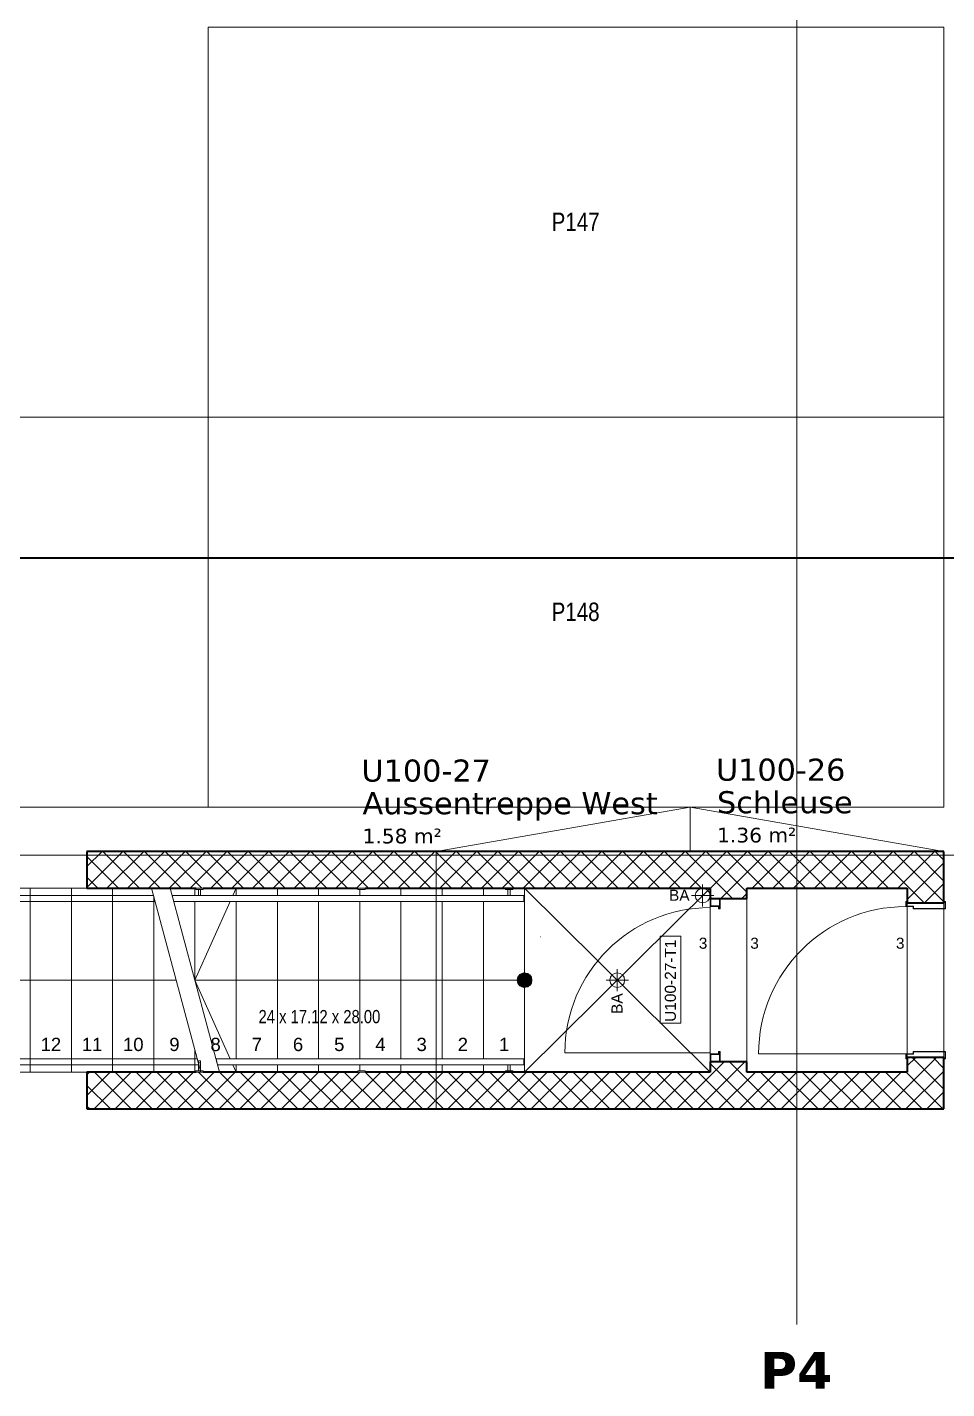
# Model space of a CAD drawing. Extents: x -932 to 937, y -179 to 471.
# Drawn here: x -521.1 to -396.2, y 139.1 to 324.1 of the extents above; entities that cross this region are included whole.
import ezdxf
from ezdxf.lldxf.tags import DXFTag

# ---------------------------------------------------------------- set-up
doc = ezdxf.new("R2010")
doc.units = 0
doc.layers.get('0').update_dxf_attribs({"lineweight": 13})
for name, color, linetype, lineweight, true_color in [('A-____-MATC-OTLN', 7, 'Strichpunkt - Mittel', 40, 0x0080ff), ('A-DETL-____-OTLN', 5, 'Continuous', 9, 0x0000ff), ('S-GRID-____-IDEN', 7, 'Continuous', 9, 0x5555aa)]:
    doc.layers.add(name, color=color, linetype=linetype, lineweight=lineweight, true_color=true_color)
for name, color, linetype, lineweight in [('A-____-NOTE-TEXT', 7, 'Continuous', 9), ('A-AREA-____-IDEN', 7, 'Continuous', 5), ('A-DOOR-____-IDEN', 7, 'Continuous', 5), ('A-DOOR-____-OTLN', 7, 'Continuous', 9), ('A-DOOR-FRAM-MCUT', 7, 'Continuous', 9), ('A-DOOR-OPNG-OTLN', 7, 'Continuous', 9), ('A-FLOR-____-OTLN', 7, 'Continuous', 9), ('A-FLOR-HRAL-MBND', 7, '_Verdeckte Linien_', 9), ('A-FLOR-HRAL-OTLN', 7, 'Continuous', 9), ('A-WALL-____-MCUT', 7, 'Continuous', 35), ('A-WALL-____-PATT', 7, 'Continuous', 35), ('C-PRKG-____-IDEN', 7, 'Continuous', 5), ('C-PRKG-____-OTLN', 7, 'Continuous', 9), ('I-WALL-____-OTLN', 7, 'Continuous', 9), ('S-GRID-____-OTLN', 7, 'Continuous', 5), ('S-STRS-____-IDEN', 7, 'Continuous', 9), ('S-STRS-____-MBND', 7, '_Strichpunkt - Fein', 9), ('S-STRS-____-OTLN', 7, 'Continuous', 9)]:
    doc.layers.add(name, color=color, linetype=linetype, lineweight=lineweight)
doc.styles.get("Standard").update_dxf_attribs({"font": 'arial.ttf'})
tags = doc.linetypes.add('_Rasterlinie_', pattern=[0.375, 0.2, -0.05, 0.075, -0.05]).pattern_tags.tags
tags[10:11] = [DXFTag(74, 4), DXFTag(75, 0), DXFTag(340, '0'), DXFTag(46, 1.0), DXFTag(50, 0.0), DXFTag(44, 0.0), DXFTag(45, 0.0)]
tags[8:9] = [DXFTag(74, 4), DXFTag(75, 0), DXFTag(340, '0'), DXFTag(46, 1.0), DXFTag(50, 0.0), DXFTag(44, 0.0), DXFTag(45, 0.0)]
tags[6:7] = [DXFTag(74, 4), DXFTag(75, 0), DXFTag(340, '0'), DXFTag(46, 1.0), DXFTag(50, 0.0), DXFTag(44, 0.0), DXFTag(45, 0.0)]
tags[4:5] = [DXFTag(74, 4), DXFTag(75, 0), DXFTag(340, '0'), DXFTag(46, 1.0), DXFTag(50, 0.0), DXFTag(44, 0.0), DXFTag(45, 0.0)]
tags = doc.linetypes.add('_Strichpunkt - Fein', pattern=[0.2, 0.1, -0.05, 0, -0.05]).pattern_tags.tags
tags[10:11] = [DXFTag(74, 4), DXFTag(75, 0), DXFTag(340, '0'), DXFTag(46, 1.0), DXFTag(50, 0.0), DXFTag(44, 0.0), DXFTag(45, 0.0)]
tags[8:9] = [DXFTag(74, 4), DXFTag(75, 0), DXFTag(340, '0'), DXFTag(46, 1.0), DXFTag(50, 0.0), DXFTag(44, 0.0), DXFTag(45, 0.0)]
tags[6:7] = [DXFTag(74, 4), DXFTag(75, 0), DXFTag(340, '0'), DXFTag(46, 1.0), DXFTag(50, 0.0), DXFTag(44, 0.0), DXFTag(45, 0.0)]
tags[4:5] = [DXFTag(74, 4), DXFTag(75, 0), DXFTag(340, '0'), DXFTag(46, 1.0), DXFTag(50, 0.0), DXFTag(44, 0.0), DXFTag(45, 0.0)]
tags = doc.linetypes.add('_Verdeckte Linien_', pattern=[0.15, 0.1, -0.05]).pattern_tags.tags
tags[6:7] = [DXFTag(74, 4), DXFTag(75, 0), DXFTag(340, '0'), DXFTag(46, 1.0), DXFTag(50, 0.0), DXFTag(44, 0.0), DXFTag(45, 0.0)]
tags[4:5] = [DXFTag(74, 4), DXFTag(75, 0), DXFTag(340, '0'), DXFTag(46, 1.0), DXFTag(50, 0.0), DXFTag(44, 0.0), DXFTag(45, 0.0)]
tags = doc.linetypes.add('Gestrichelt', pattern=[0.1, 0.05, -0.05]).pattern_tags.tags
tags[6:7] = [DXFTag(74, 4), DXFTag(75, 0), DXFTag(340, '0'), DXFTag(46, 1.0), DXFTag(50, 0.0), DXFTag(44, 0.0), DXFTag(45, 0.0)]
tags[4:5] = [DXFTag(74, 4), DXFTag(75, 0), DXFTag(340, '0'), DXFTag(46, 1.0), DXFTag(50, 0.0), DXFTag(44, 0.0), DXFTag(45, 0.0)]
tags = doc.linetypes.add('Grundrissdarstellung Sturz', pattern=[0.25, 0.15, -0.05, 0, -0.05]).pattern_tags.tags
tags[10:11] = [DXFTag(74, 4), DXFTag(75, 0), DXFTag(340, '0'), DXFTag(46, 1.0), DXFTag(50, 0.0), DXFTag(44, 0.0), DXFTag(45, 0.0)]
tags[8:9] = [DXFTag(74, 4), DXFTag(75, 0), DXFTag(340, '0'), DXFTag(46, 1.0), DXFTag(50, 0.0), DXFTag(44, 0.0), DXFTag(45, 0.0)]
tags[6:7] = [DXFTag(74, 4), DXFTag(75, 0), DXFTag(340, '0'), DXFTag(46, 1.0), DXFTag(50, 0.0), DXFTag(44, 0.0), DXFTag(45, 0.0)]
tags[4:5] = [DXFTag(74, 4), DXFTag(75, 0), DXFTag(340, '0'), DXFTag(46, 1.0), DXFTag(50, 0.0), DXFTag(44, 0.0), DXFTag(45, 0.0)]
tags = doc.linetypes.add('Strichpunkt - Mittel', pattern=[0.35, 0.15, -0.1, 0, -0.1]).pattern_tags.tags
tags[10:11] = [DXFTag(74, 4), DXFTag(75, 0), DXFTag(340, '0'), DXFTag(46, 1.0), DXFTag(50, 0.0), DXFTag(44, 0.0), DXFTag(45, 0.0)]
tags[8:9] = [DXFTag(74, 4), DXFTag(75, 0), DXFTag(340, '0'), DXFTag(46, 1.0), DXFTag(50, 0.0), DXFTag(44, 0.0), DXFTag(45, 0.0)]
tags[6:7] = [DXFTag(74, 4), DXFTag(75, 0), DXFTag(340, '0'), DXFTag(46, 1.0), DXFTag(50, 0.0), DXFTag(44, 0.0), DXFTag(45, 0.0)]
tags[4:5] = [DXFTag(74, 4), DXFTag(75, 0), DXFTag(340, '0'), DXFTag(46, 1.0), DXFTag(50, 0.0), DXFTag(44, 0.0), DXFTag(45, 0.0)]

# ---------------------------------------------------------------- blocks, each defined once
blk = doc.blocks.new('Referenz-A0UJ2H3XXE', base_point=(-911.85, -117.71))
at = {"layer": 'A-____-MATC-OTLN', "color": 0, "linetype": 'Strichpunkt - Mittel', "ltscale": 0.4}
blk.add_line((-911.85, 251.99), (382.01, 251.99), dxfattribs=at)
at = {"layer": 'A-____-NOTE-TEXT', "color": 0, "linetype": 'Continuous', "lineweight": 5, "ltscale": 0.13}
for p, q in [((-429.34, 207.59), (-429.34, 204.59)), ((-427.84, 206.09), (-430.84, 206.09)), ((-442.44, 194.59), (-439.44, 194.59)), ((-440.94, 196.09), (-440.94, 193.09))]:
    blk.add_line(p, q, dxfattribs=at)
for centre in [(-429.34, 206.09), (-440.94, 194.59)]:
    blk.add_circle(centre, 1, dxfattribs=at)
at = {"layer": 'A-AREA-____-IDEN', "color": 0, "linetype": 'Continuous', "ltscale": 0.13}
blk.add_line((-451.4, 200.47), (-451.44, 200.5), dxfattribs=at)
at = {"layer": 'A-DETL-____-OTLN', "color": 0, "linetype": 'Gestrichelt', "ltscale": 0.13}
blk.add_line((-465.54, 177.09), (-465.54, 212.09), dxfattribs=at)
at = {"layer": 'A-DOOR-____-IDEN', "color": 0, "linetype": 'Continuous', "ltscale": 0.13}
for p, q in [((-435.1, 188.73), (-435.1, 200.57)), ((-435.1, 200.57), (-432.32, 200.57)), ((-432.32, 200.57), (-432.32, 188.73)), ((-432.32, 188.73), (-435.1, 188.73))]:
    blk.add_line(p, q, dxfattribs=at)
at = {"layer": 'A-DOOR-____-OTLN', "color": 0, "linetype": 'Grundrissdarstellung Sturz', "ltscale": 0.13}
for p, q in [((-401.54, 205.09), (-401.54, 198.09)), ((-396.54, 205.09), (-396.54, 198.09)), ((-401.54, 198.09), (-401.54, 195.99)), ((-396.54, 198.09), (-396.54, 195.99)), ((-401.54, 195.99), (-401.54, 184.09)), ((-396.54, 195.99), (-396.54, 184.09))]:
    blk.add_line(p, q, dxfattribs=at)
at = {"layer": 'A-DOOR-FRAM-MCUT', "color": 0, "linetype": 'Continuous', "ltscale": 0.13}
for p, q in [((-428.34, 205.69), (-428.34, 204.59)), ((-428.24, 204.69), (-428.24, 205.69)), ((-427.04, 205.69), (-427.04, 204.39)), ((-426.94, 204.29), (-426.94, 205.69)), ((-428.34, 204.59), (-427.2, 204.59)), ((-427.1, 204.69), (-428.24, 204.69)), ((-427.2, 204.59), (-427.2, 204.29)), ((-427.2, 204.29), (-426.94, 204.29)), ((-427.1, 204.39), (-427.1, 204.69)), ((-427.04, 204.39), (-427.1, 204.39)), ((-401.74, 205.29), (-401.54, 205.29)), ((-401.74, 204.59), (-401.74, 205.29)), ((-400.74, 204.59), (-401.74, 204.59)), ((-401.7, 205.25), (-401.7, 204.63)), ((-401.54, 205.25), (-401.7, 205.25)), ((-401.7, 204.63), (-400.7, 204.63)), ((-400.74, 204.29), (-400.74, 204.59)), ((-396.34, 204.29), (-400.74, 204.29)), ((-400.7, 204.63), (-400.7, 204.33)), ((-400.7, 204.33), (-396.38, 204.33)), ((-396.54, 205.29), (-396.34, 205.29)), ((-396.38, 205.25), (-396.54, 205.25)), ((-396.38, 204.33), (-396.38, 205.25)), ((-396.34, 205.29), (-396.34, 204.29)), ((-427.2, 184.59), (-428.34, 184.59)), ((-428.34, 184.59), (-428.34, 183.49)), ((-428.24, 183.49), (-428.24, 184.49)), ((-428.24, 184.49), (-427.1, 184.49)), ((-426.94, 184.89), (-427.2, 184.89)), ((-427.2, 184.89), (-427.2, 184.59)), ((-427.1, 184.49), (-427.1, 184.79)), ((-427.1, 184.79), (-427.04, 184.79)), ((-427.04, 184.79), (-427.04, 183.49)), ((-426.94, 183.49), (-426.94, 184.89)), ((-401.74, 184.59), (-400.74, 184.59)), ((-401.74, 183.89), (-401.74, 184.59)), ((-401.54, 183.89), (-401.74, 183.89)), ((-401.7, 184.55), (-401.7, 183.93)), ((-400.7, 184.55), (-401.7, 184.55)), ((-401.7, 183.93), (-401.54, 183.93)), ((-400.74, 184.89), (-396.34, 184.89)), ((-400.74, 184.59), (-400.74, 184.89)), ((-400.7, 184.85), (-400.7, 184.55)), ((-396.38, 184.85), (-400.7, 184.85)), ((-396.54, 183.93), (-396.38, 183.93)), ((-396.34, 183.89), (-396.54, 183.89)), ((-396.38, 183.93), (-396.38, 184.85)), ((-396.34, 184.89), (-396.34, 183.89))]:
    blk.add_line(p, q, dxfattribs=at)
at = {"layer": 'A-DOOR-OPNG-OTLN', "color": 0, "linetype": 'Continuous', "ltscale": 0.13}
for p, q in [((-448.06, 184.73), (-428.34, 184.73)), ((-401.74, 184.59), (-421.74, 184.59))]:
    blk.add_line(p, q, dxfattribs=at)
for centre, major_axis in [((-428.34, 184.73), (0, 19.72)), ((-401.74, 184.59), (0, 20))]:
    blk.add_ellipse(centre, major_axis=major_axis, ratio=1, start_param=0, end_param=1.570796, dxfattribs=at)
at = {"layer": 'A-FLOR-____-OTLN', "color": 0, "linetype": 'Continuous', "ltscale": 0.13}
for p, q in [((-465.54, 212.09), (-431.04, 218.09)), ((-431.04, 212.09), (-431.04, 218.09)), ((-431.04, 218.09), (-396.54, 212.09)), ((-428.34, 182.09), (-453.54, 207.09)), ((-453.54, 182.09), (-428.34, 207.09))]:
    blk.add_line(p, q, dxfattribs=at)
at = {"layer": 'A-FLOR-HRAL-MBND', "color": 0, "linetype": '_Verdeckte Linien_', "ltscale": 0.13}
for p, q in [((-503.96, 206.09), (-537.54, 206.09)), ((-503.74, 205.29), (-537.54, 205.29)), ((-498.01, 183.89), (-537.54, 183.89)), ((-497.8, 183.09), (-537.54, 183.09))]:
    blk.add_line(p, q, dxfattribs=at)
at = {"layer": 'A-FLOR-HRAL-OTLN', "color": 0, "linetype": 'Continuous', "ltscale": 0.13}
for p, q in [((-501.42, 206.09), (-501.2, 205.29)), ((-453.65, 206.09), (-501.42, 206.09)), ((-498.23, 207.09), (-498.23, 206.89)), ((-497.73, 207.09), (-498.23, 207.09)), ((-498.23, 206.89), (-497.73, 206.89)), ((-497.88, 206.89), (-497.88, 206.09)), ((-497.23, 207.09), (-497.73, 207.09)), ((-497.73, 206.89), (-497.23, 206.89)), ((-497.58, 206.09), (-497.58, 206.89)), ((-497.23, 206.89), (-497.23, 207.09)), ((-476.19, 207.09), (-476.19, 206.89)), ((-475.69, 207.09), (-476.19, 207.09)), ((-476.19, 206.89), (-475.69, 206.89)), ((-475.19, 207.09), (-475.69, 207.09)), ((-475.69, 206.89), (-475.19, 206.89)), ((-475.19, 206.89), (-475.19, 207.09)), ((-456.15, 207.09), (-456.15, 206.89)), ((-456.15, 206.89), (-455.65, 206.89)), ((-455.8, 206.89), (-455.8, 206.09)), ((-455.65, 206.89), (-455.15, 206.89)), ((-455.5, 206.09), (-455.5, 206.89)), ((-455.15, 206.89), (-455.15, 207.09)), ((-453.65, 206.09), (-453.65, 205.29)), ((-453.65, 205.29), (-501.2, 205.29)), ((-497.88, 183.52), (-497.88, 183.51)), ((-497.88, 183.51), (-497.88, 183.51)), ((-497.88, 183.51), (-497.88, 183.5)), ((-497.88, 183.5), (-497.88, 183.49)), ((-497.88, 183.49), (-497.88, 183.49)), ((-497.88, 183.49), (-497.88, 183.49)), ((-497.88, 183.49), (-497.88, 183.49)), ((-497.88, 183.49), (-497.88, 183.48)), ((-497.88, 183.48), (-497.88, 183.48)), ((-497.88, 183.48), (-497.88, 183.48)), ((-497.88, 183.48), (-497.88, 183.48)), ((-497.88, 183.48), (-497.88, 183.47)), ((-497.88, 183.47), (-497.88, 183.47)), ((-497.88, 183.47), (-497.88, 183.47)), ((-497.88, 183.47), (-497.88, 183.46)), ((-497.88, 183.46), (-497.88, 183.46)), ((-497.88, 183.46), (-497.88, 183.45)), ((-497.88, 183.45), (-497.88, 183.44)), ((-497.88, 183.44), (-497.88, 183.44)), ((-497.88, 183.44), (-497.88, 183.43)), ((-497.88, 183.43), (-497.88, 183.42)), ((-497.88, 183.42), (-497.88, 183.41)), ((-497.88, 183.41), (-497.88, 183.4)), ((-497.88, 183.4), (-497.88, 183.39)), ((-497.88, 183.39), (-497.88, 183.38)), ((-497.88, 183.38), (-497.88, 183.37)), ((-497.88, 183.37), (-497.88, 183.36)), ((-497.88, 183.36), (-497.88, 183.35)), ((-497.88, 183.35), (-497.88, 183.34)), ((-497.88, 183.34), (-497.88, 183.32)), ((-497.88, 183.32), (-497.88, 183.31)), ((-497.88, 183.31), (-497.88, 183.3)), ((-497.88, 183.3), (-497.88, 183.28)), ((-497.88, 183.28), (-497.88, 183.27)), ((-497.88, 183.27), (-497.88, 183.26)), ((-497.88, 183.26), (-497.88, 183.24)), ((-497.88, 183.24), (-497.88, 183.23)), ((-497.88, 183.23), (-497.88, 183.21)), ((-497.88, 183.21), (-497.88, 183.2)), ((-497.88, 183.2), (-497.88, 183.18)), ((-497.88, 183.18), (-497.88, 183.17)), ((-497.88, 183.17), (-497.88, 183.15)), ((-497.88, 183.15), (-497.88, 183.14)), ((-497.88, 183.14), (-497.88, 183.12)), ((-497.86, 183.56), (-497.87, 183.55)), ((-497.87, 183.55), (-497.87, 183.55)), ((-497.87, 183.55), (-497.87, 183.54)), ((-497.87, 183.54), (-497.87, 183.54)), ((-497.87, 183.54), (-497.87, 183.53)), ((-497.85, 183.57), (-497.86, 183.57)), ((-497.86, 183.57), (-497.86, 183.56)), ((-497.86, 183.56), (-497.86, 183.56)), ((-497.84, 183.59), (-497.85, 183.58)), ((-497.85, 183.58), (-497.85, 183.58)), ((-497.85, 183.58), (-497.85, 183.57)), ((-497.72, 183.63), (-497.72, 183.64)), ((-497.71, 183.63), (-497.72, 183.63)), ((-497.7, 183.63), (-497.71, 183.63)), ((-497.71, 183.63), (-497.71, 183.63)), ((-497.69, 183.63), (-497.7, 183.63)), ((-497.68, 183.63), (-497.69, 183.63)), ((-497.69, 183.63), (-497.69, 183.63)), ((-497.67, 183.62), (-497.68, 183.63)), ((-497.68, 183.63), (-497.68, 183.63)), ((-497.66, 183.62), (-497.67, 183.62)), ((-497.67, 183.62), (-497.67, 183.62)), ((-497.64, 183.61), (-497.65, 183.61)), ((-497.64, 183.6), (-497.64, 183.61)), ((-497.63, 183.6), (-497.64, 183.6)), ((-497.64, 183.6), (-497.64, 183.6)), ((-497.63, 183.59), (-497.63, 183.6)), ((-497.62, 183.59), (-497.63, 183.59)), ((-497.62, 183.58), (-497.62, 183.59)), ((-497.61, 183.58), (-497.62, 183.58)), ((-497.61, 183.57), (-497.61, 183.58)), ((-497.61, 183.58), (-497.61, 183.58)), ((-497.6, 183.57), (-497.61, 183.57)), ((-497.58, 183.52), (-497.59, 183.52)), ((-497.58, 183.51), (-497.58, 183.52)), ((-497.58, 183.5), (-497.58, 183.51)), ((-497.58, 183.49), (-497.58, 183.5)), ((-497.58, 183.5), (-497.58, 183.5)), ((-497.58, 183.49), (-497.58, 183.49)), ((-497.58, 183.48), (-497.58, 183.49)), ((-497.58, 183.49), (-497.58, 183.49)), ((-497.58, 183.47), (-497.58, 183.48)), ((-497.58, 183.48), (-497.58, 183.48)), ((-497.58, 183.48), (-497.58, 183.48)), ((-497.58, 183.48), (-497.58, 183.48)), ((-497.58, 183.46), (-497.58, 183.47)), ((-497.58, 183.47), (-497.58, 183.47)), ((-497.58, 183.45), (-497.58, 183.46)), ((-497.58, 183.46), (-497.58, 183.46)), ((-497.58, 183.44), (-497.58, 183.45)), ((-497.58, 183.45), (-497.58, 183.45)), ((-497.58, 183.43), (-497.58, 183.44)), ((-497.58, 183.42), (-497.58, 183.43)), ((-497.58, 183.43), (-497.58, 183.43)), ((-497.58, 183.41), (-497.58, 183.42)), ((-497.58, 183.4), (-497.58, 183.41)), ((-497.58, 183.39), (-497.58, 183.4)), ((-497.58, 183.38), (-497.58, 183.39)), ((-497.58, 183.37), (-497.58, 183.38)), ((-497.58, 183.36), (-497.58, 183.37)), ((-497.58, 183.34), (-497.58, 183.36)), ((-497.58, 183.33), (-497.58, 183.34)), ((-497.58, 183.32), (-497.58, 183.33)), ((-497.58, 183.31), (-497.58, 183.32)), ((-497.58, 183.29), (-497.58, 183.31)), ((-497.58, 183.28), (-497.58, 183.29)), ((-497.58, 183.27), (-497.58, 183.28)), ((-497.58, 183.25), (-497.58, 183.27)), ((-497.58, 183.24), (-497.58, 183.25)), ((-497.58, 183.22), (-497.58, 183.24)), ((-497.58, 183.21), (-497.58, 183.22)), ((-497.58, 183.2), (-497.58, 183.21)), ((-497.58, 183.18), (-497.58, 183.2)), ((-497.58, 183.17), (-497.58, 183.18)), ((-497.58, 183.15), (-497.58, 183.17)), ((-497.58, 183.14), (-497.58, 183.15)), ((-495.47, 183.89), (-495.26, 183.09)), ((-453.65, 183.89), (-495.47, 183.89)), ((-453.65, 183.89), (-453.65, 183.09)), ((-498.23, 182.09), (-498.23, 182.29)), ((-498.23, 182.29), (-497.73, 182.29)), ((-497.73, 182.09), (-498.23, 182.09)), ((-497.88, 183.12), (-497.88, 183.11)), ((-497.88, 183.11), (-497.88, 183.1)), ((-497.88, 182.29), (-497.88, 183.1)), ((-497.73, 182.29), (-497.23, 182.29)), ((-497.23, 182.09), (-497.73, 182.09)), ((-497.58, 183.12), (-497.58, 183.14)), ((-497.58, 183.1), (-497.58, 183.12)), ((-497.58, 183.1), (-497.58, 182.29)), ((-497.23, 182.29), (-497.23, 182.09)), ((-453.65, 183.09), (-495.26, 183.09)), ((-476.19, 182.09), (-476.19, 182.29)), ((-476.19, 182.29), (-475.69, 182.29)), ((-475.69, 182.09), (-476.19, 182.09)), ((-475.69, 182.29), (-475.19, 182.29)), ((-475.19, 182.09), (-475.69, 182.09)), ((-475.19, 182.29), (-475.19, 182.09)), ((-456.15, 182.09), (-456.15, 182.29)), ((-456.15, 182.29), (-455.65, 182.29)), ((-455.8, 182.29), (-455.8, 183.09)), ((-455.65, 182.29), (-455.15, 182.29)), ((-455.5, 183.09), (-455.5, 182.29)), ((-455.15, 182.29), (-455.15, 182.09))]:
    blk.add_line(p, q, dxfattribs=at)
for major_axis in [(0.15, 0), (-0.15, 0)]:
    blk.add_ellipse((-497.73, 183.49), major_axis=major_axis, ratio=1, start_param=0, end_param=3.141593, dxfattribs=at)
at = {"layer": 'A-WALL-____-MCUT', "color": 0, "linetype": 'Continuous', "ltscale": 0.35}
for p, q in [((-396.54, 212.09), (-513.03, 212.09)), ((-513.03, 212.09), (-513.03, 207.09)), ((-396.54, 205.09), (-396.54, 212.09)), ((-513.03, 207.09), (-498.23, 207.09)), ((-497.23, 207.09), (-476.19, 207.09)), ((-475.19, 207.09), (-428.34, 207.09)), ((-428.34, 207.09), (-428.34, 205.69)), ((-428.34, 205.69), (-423.34, 205.69)), ((-423.34, 207.09), (-401.54, 207.09)), ((-423.34, 205.69), (-423.34, 207.09)), ((-401.54, 207.09), (-401.54, 205.09)), ((-401.54, 205.09), (-396.54, 205.09)), ((-428.34, 183.49), (-428.34, 182.09)), ((-423.34, 183.49), (-428.34, 183.49)), ((-423.34, 182.09), (-423.34, 183.49)), ((-401.54, 184.09), (-401.54, 182.09)), ((-396.54, 184.09), (-401.54, 184.09)), ((-396.54, 177.09), (-396.54, 184.09)), ((-498.23, 182.09), (-513.04, 182.09)), ((-513.04, 182.09), (-513.04, 177.09)), ((-476.19, 182.09), (-497.23, 182.09)), ((-428.34, 182.09), (-475.19, 182.09)), ((-401.54, 182.09), (-423.34, 182.09)), ((-513.04, 177.09), (-396.54, 177.09))]:
    blk.add_line(p, q, dxfattribs=at)
at = {"layer": 'A-WALL-____-PATT', "color": 0, "linetype": 'Continuous', "lineweight": 9, "ltscale": 0.13}
for p, q in [((-513.03, 210.02), (-510.97, 212.09)), ((-513.03, 207.2), (-508.14, 212.09)), ((-508.71, 207.09), (-513.03, 211.41)), ((-505.88, 207.09), (-510.88, 212.09)), ((-510.31, 207.09), (-505.31, 212.09)), ((-503.05, 207.09), (-508.05, 212.09)), ((-507.49, 207.09), (-502.49, 212.09)), ((-500.22, 207.09), (-505.22, 212.09)), ((-504.66, 207.09), (-499.66, 212.09)), ((-497.4, 207.09), (-502.4, 212.09)), ((-501.83, 207.09), (-496.83, 212.09)), ((-494.57, 207.09), (-499.57, 212.09)), ((-499, 207.09), (-494, 212.09)), ((-491.74, 207.09), (-496.74, 212.09)), ((-496.17, 207.09), (-491.17, 212.09)), ((-488.91, 207.09), (-493.91, 212.09)), ((-493.34, 207.09), (-488.34, 212.09)), ((-486.08, 207.09), (-491.08, 212.09)), ((-490.52, 207.09), (-485.52, 212.09)), ((-483.25, 207.09), (-488.25, 212.09)), ((-487.69, 207.09), (-482.69, 212.09)), ((-480.43, 207.09), (-485.43, 212.09)), ((-484.86, 207.09), (-479.86, 212.09)), ((-477.6, 207.09), (-482.6, 212.09)), ((-482.03, 207.09), (-477.03, 212.09)), ((-474.77, 207.09), (-479.77, 212.09)), ((-479.2, 207.09), (-474.2, 212.09)), ((-471.94, 207.09), (-476.94, 212.09)), ((-476.37, 207.09), (-471.37, 212.09)), ((-469.11, 207.09), (-474.11, 212.09)), ((-473.55, 207.09), (-468.55, 212.09)), ((-466.28, 207.09), (-471.28, 212.09)), ((-470.72, 207.09), (-465.72, 212.09)), ((-463.46, 207.09), (-468.46, 212.09)), ((-467.89, 207.09), (-462.89, 212.09)), ((-460.63, 207.09), (-465.63, 212.09)), ((-465.06, 207.09), (-460.06, 212.09)), ((-457.8, 207.09), (-462.8, 212.09)), ((-462.23, 207.09), (-457.23, 212.09)), ((-454.97, 207.09), (-459.97, 212.09)), ((-459.4, 207.09), (-454.4, 212.09)), ((-452.14, 207.09), (-457.14, 212.09)), ((-456.57, 207.09), (-451.57, 212.09)), ((-449.31, 207.09), (-454.31, 212.09)), ((-453.75, 207.09), (-448.75, 212.09)), ((-446.48, 207.09), (-451.48, 212.09)), ((-450.92, 207.09), (-445.92, 212.09)), ((-443.66, 207.09), (-448.66, 212.09)), ((-448.09, 207.09), (-443.09, 212.09)), ((-440.83, 207.09), (-445.83, 212.09)), ((-445.26, 207.09), (-440.26, 212.09)), ((-438, 207.09), (-443, 212.09)), ((-442.43, 207.09), (-437.43, 212.09)), ((-435.17, 207.09), (-440.17, 212.09)), ((-439.6, 207.09), (-434.6, 212.09)), ((-432.34, 207.09), (-437.34, 212.09)), ((-436.78, 207.09), (-431.78, 212.09)), ((-429.51, 207.09), (-434.51, 212.09)), ((-433.95, 207.09), (-428.95, 212.09)), ((-426.69, 207.09), (-431.69, 212.09)), ((-431.12, 207.09), (-426.12, 212.09)), ((-423.86, 207.09), (-428.86, 212.09)), ((-428.29, 207.09), (-423.29, 212.09)), ((-421.03, 207.09), (-426.03, 212.09)), ((-425.46, 207.09), (-420.46, 212.09)), ((-418.2, 207.09), (-423.2, 212.09)), ((-422.63, 207.09), (-417.63, 212.09)), ((-415.37, 207.09), (-420.37, 212.09)), ((-419.8, 207.09), (-414.8, 212.09)), ((-412.54, 207.09), (-417.54, 212.09)), ((-416.98, 207.09), (-411.98, 212.09)), ((-409.72, 207.09), (-414.72, 212.09)), ((-414.15, 207.09), (-409.15, 212.09)), ((-406.89, 207.09), (-411.89, 212.09)), ((-411.32, 207.09), (-406.32, 212.09)), ((-404.06, 207.09), (-409.06, 212.09)), ((-408.49, 207.09), (-403.49, 212.09)), ((-401.54, 207.39), (-406.23, 212.09)), ((-405.66, 207.09), (-401.54, 211.21)), ((-401.54, 210.22), (-403.4, 212.09)), ((-401.54, 211.21), (-400.66, 212.09)), ((-401.54, 208.38), (-397.83, 212.09)), ((-396.54, 208.05), (-400.57, 212.09)), ((-396.54, 210.88), (-397.74, 212.09)), ((-401.54, 205.55), (-396.54, 210.55)), ((-396.54, 205.22), (-401.54, 210.22)), ((-511.54, 207.09), (-513.03, 208.58)), ((-402.83, 207.09), (-401.54, 208.38)), ((-399.23, 205.09), (-401.54, 207.39)), ((-399.18, 205.09), (-396.54, 207.73)), ((-428.34, 207.04), (-428.29, 207.09)), ((-428.11, 205.69), (-428.34, 205.91)), ((-426.86, 205.69), (-425.46, 207.09)), ((-425.29, 205.69), (-426.69, 207.09)), ((-424.03, 205.69), (-423.34, 206.38)), ((-423.34, 206.57), (-423.86, 207.09)), ((-427.14, 182.09), (-428.34, 183.28)), ((-427.83, 182.09), (-426.43, 183.49)), ((-424.31, 182.09), (-425.71, 183.49)), ((-425.01, 182.09), (-423.61, 183.49)), ((-401.54, 182.93), (-400.38, 184.09)), ((-398.86, 182.09), (-400.86, 184.09)), ((-399.55, 182.09), (-397.55, 184.09)), ((-396.54, 182.59), (-398.03, 184.09)), ((-513.04, 181.73), (-512.69, 182.09)), ((-513.04, 178.91), (-509.86, 182.09)), ((-512.03, 177.09), (-507.03, 182.09)), ((-506.99, 177.09), (-511.99, 182.09)), ((-509.2, 177.09), (-504.2, 182.09)), ((-504.17, 177.09), (-509.17, 182.09)), ((-506.37, 177.09), (-501.37, 182.09)), ((-501.34, 177.09), (-506.34, 182.09)), ((-503.55, 177.09), (-498.55, 182.09)), ((-498.51, 177.09), (-503.51, 182.09)), ((-500.72, 177.09), (-495.72, 182.09)), ((-495.68, 177.09), (-500.68, 182.09)), ((-497.89, 177.09), (-492.89, 182.09)), ((-492.85, 177.09), (-497.85, 182.09)), ((-495.06, 177.09), (-490.06, 182.09)), ((-490.02, 177.09), (-495.02, 182.09)), ((-492.23, 177.09), (-487.23, 182.09)), ((-487.2, 177.09), (-492.2, 182.09)), ((-489.4, 177.09), (-484.4, 182.09)), ((-484.37, 177.09), (-489.37, 182.09)), ((-486.57, 177.09), (-481.57, 182.09)), ((-481.54, 177.09), (-486.54, 182.09)), ((-483.75, 177.09), (-478.75, 182.09)), ((-478.71, 177.09), (-483.71, 182.09)), ((-480.92, 177.09), (-475.92, 182.09)), ((-475.88, 177.09), (-480.88, 182.09)), ((-478.09, 177.09), (-473.09, 182.09)), ((-473.05, 177.09), (-478.05, 182.09)), ((-475.26, 177.09), (-470.26, 182.09)), ((-470.22, 177.09), (-475.22, 182.09)), ((-472.43, 177.09), (-467.43, 182.09)), ((-467.4, 177.09), (-472.4, 182.09)), ((-469.6, 177.09), (-464.6, 182.09)), ((-464.57, 177.09), (-469.57, 182.09)), ((-466.78, 177.09), (-461.78, 182.09)), ((-461.74, 177.09), (-466.74, 182.09)), ((-463.95, 177.09), (-458.95, 182.09)), ((-458.91, 177.09), (-463.91, 182.09)), ((-461.12, 177.09), (-456.12, 182.09)), ((-456.08, 177.09), (-461.08, 182.09)), ((-458.29, 177.09), (-453.29, 182.09)), ((-453.25, 177.09), (-458.25, 182.09)), ((-455.46, 177.09), (-450.46, 182.09)), ((-450.43, 177.09), (-455.43, 182.09)), ((-452.63, 177.09), (-447.63, 182.09)), ((-447.6, 177.09), (-452.6, 182.09)), ((-449.8, 177.09), (-444.8, 182.09)), ((-444.77, 177.09), (-449.77, 182.09)), ((-446.98, 177.09), (-441.98, 182.09)), ((-441.94, 177.09), (-446.94, 182.09)), ((-444.15, 177.09), (-439.15, 182.09)), ((-439.11, 177.09), (-444.11, 182.09)), ((-441.32, 177.09), (-436.32, 182.09)), ((-436.28, 177.09), (-441.28, 182.09)), ((-438.49, 177.09), (-433.49, 182.09)), ((-433.46, 177.09), (-438.46, 182.09)), ((-435.66, 177.09), (-430.66, 182.09)), ((-430.63, 177.09), (-435.63, 182.09)), ((-432.83, 177.09), (-427.83, 182.09)), ((-427.8, 177.09), (-432.8, 182.09)), ((-430.01, 177.09), (-425.01, 182.09)), ((-424.97, 177.09), (-429.97, 182.09)), ((-427.18, 177.09), (-422.18, 182.09)), ((-422.14, 177.09), (-427.14, 182.09)), ((-424.35, 177.09), (-419.35, 182.09)), ((-419.31, 177.09), (-424.31, 182.09)), ((-421.52, 177.09), (-416.52, 182.09)), ((-416.48, 177.09), (-421.48, 182.09)), ((-418.69, 177.09), (-413.69, 182.09)), ((-413.66, 177.09), (-418.66, 182.09)), ((-415.86, 177.09), (-410.86, 182.09)), ((-410.83, 177.09), (-415.83, 182.09)), ((-413.04, 177.09), (-408.04, 182.09)), ((-408, 177.09), (-413, 182.09)), ((-410.21, 177.09), (-405.21, 182.09)), ((-405.17, 177.09), (-410.17, 182.09)), ((-407.38, 177.09), (-402.38, 182.09)), ((-402.34, 177.09), (-407.34, 182.09)), ((-404.55, 177.09), (-399.55, 182.09)), ((-399.51, 177.09), (-404.51, 182.09)), ((-401.72, 177.09), (-396.72, 182.09)), ((-396.69, 177.09), (-401.69, 182.09)), ((-396.54, 179.77), (-398.86, 182.09)), ((-396.72, 182.09), (-396.54, 182.27)), ((-509.82, 177.09), (-513.04, 180.3)), ((-398.89, 177.09), (-396.54, 179.44)), ((-512.65, 177.09), (-513.04, 177.47))]:
    blk.add_line(p, q, dxfattribs=at)
at = {"layer": 'C-PRKG-____-OTLN', "color": 0, "linetype": 'Continuous', "ltscale": 0.13}
for p, q in [((-496.54, 324.06), (-496.54, 271.08)), ((-396.54, 324.06), (-496.54, 324.06)), ((-496.54, 324.06), (-496.54, 271.07)), ((-496.54, 271.08), (-496.54, 324.06)), ((-496.54, 324.06), (-496.54, 324.06)), ((-496.54, 324.06), (-496.54, 271.08)), ((-496.54, 271.07), (-496.54, 324.06)), ((-496.54, 324.06), (-496.54, 271.08)), ((-396.54, 324.06), (-396.54, 271.08)), ((-396.54, 271.07), (-396.54, 324.06)), ((-396.54, 324.06), (-396.54, 271.08)), ((-396.54, 324.06), (-396.54, 324.06)), ((-596.54, 271.08), (-496.54, 271.08)), ((-596.54, 271.08), (-496.54, 271.08)), ((-596.54, 271.08), (-496.54, 271.08)), ((-496.54, 271.08), (-596.54, 271.08)), ((-496.54, 271.07), (-596.54, 271.07)), ((-596.54, 271.07), (-496.54, 271.07)), ((-396.54, 271.08), (-496.54, 271.08)), ((-496.54, 271.08), (-396.54, 271.08)), ((-496.54, 271.07), (-496.54, 271.08)), ((-396.54, 271.08), (-496.54, 271.08)), ((-396.54, 271.08), (-496.54, 271.08)), ((-496.54, 271.07), (-496.54, 271.08)), ((-496.54, 271.08), (-496.54, 271.07)), ((-496.54, 271.08), (-496.54, 271.07)), ((-496.54, 271.07), (-496.54, 218.09)), ((-396.54, 271.07), (-496.54, 271.07)), ((-496.54, 271.07), (-496.54, 218.09)), ((-496.54, 218.09), (-496.54, 271.07)), ((-496.54, 271.07), (-396.54, 271.07)), ((-496.54, 271.07), (-496.54, 218.09)), ((-496.54, 218.09), (-496.54, 271.07)), ((-496.54, 271.07), (-496.54, 218.09)), ((-396.54, 271.08), (-396.54, 271.07)), ((-396.54, 271.07), (-396.54, 271.08)), ((-396.54, 271.07), (-396.54, 218.09)), ((-396.54, 218.09), (-396.54, 271.07)), ((-396.54, 271.07), (-396.54, 218.09)), ((-596.54, 218.09), (-496.54, 218.09)), ((-596.54, 218.09), (-496.54, 218.09)), ((-496.54, 218.09), (-596.54, 218.09)), ((-396.54, 218.09), (-496.54, 218.09)), ((-496.54, 218.09), (-396.54, 218.09)), ((-396.54, 218.09), (-496.54, 218.09)), ((-496.54, 218.09), (-496.54, 218.09)), ((-496.54, 218.09), (-496.54, 218.09)), ((-396.54, 218.09), (-396.54, 218.09))]:
    blk.add_line(p, q, dxfattribs=at)
at = {"layer": 'I-WALL-____-OTLN', "color": 0, "linetype": 'Continuous', "ltscale": 0.13}
for p, q in [((-423.34, 205.69), (-423.34, 183.49)), ((-428.34, 184.59), (-428.34, 204.59)), ((-401.54, 204.63), (-401.54, 205.09)), ((-401.54, 184.59), (-401.54, 204.59)), ((-396.54, 205.09), (-396.54, 204.33)), ((-396.54, 204.29), (-396.54, 184.88)), ((-401.54, 184.09), (-401.54, 184.55)), ((-396.54, 184.85), (-396.54, 184.09))]:
    blk.add_line(p, q, dxfattribs=at)
at = {"layer": 'S-GRID-____-OTLN', "color": 0, "linetype": '_Rasterlinie_', "ltscale": 0.13}
for p, q in [((-416.54, 147.79), (-416.54, 403.53)), ((-857.98, 211.59), (382.01, 211.59))]:
    blk.add_line(p, q, dxfattribs=at)
at = {"layer": 'S-STRS-____-MBND', "color": 0, "linetype": '_Strichpunkt - Fein', "ltscale": 0.13}
for p, q in [((-504.23, 207.09), (-537.54, 207.09)), ((-520.74, 182.09), (-520.74, 207.09)), ((-520.74, 182.09), (-520.74, 207.09)), ((-515.14, 182.09), (-515.14, 207.09)), ((-515.14, 182.09), (-515.14, 207.09)), ((-509.54, 182.09), (-509.54, 207.09)), ((-509.54, 182.09), (-509.54, 207.09)), ((-504.23, 207.09), (-497.53, 182.09)), ((-503.94, 182.09), (-503.94, 206.01)), ((-503.94, 182.09), (-503.94, 206.01)), ((-498.34, 182.09), (-498.34, 185.11)), ((-498.34, 182.09), (-498.34, 185.11)), ((-499.77, 182.09), (-537.54, 182.09))]:
    blk.add_line(p, q, dxfattribs=at)
at = {"layer": 'S-STRS-____-MBND', "color": 0, "linetype": 'Continuous', "ltscale": 0.13}
blk.add_line((-501.69, 207.09), (-494.99, 182.09), dxfattribs=at)
at = {"layer": 'S-STRS-____-MBND', "color": 0, "linetype": '_Verdeckte Linien_', "ltscale": 0.13}
blk.add_line((-500.88, 194.59), (-537.54, 194.59), dxfattribs=at)
at = {"layer": 'S-STRS-____-OTLN', "color": 0, "linetype": '_Verdeckte Linien_', "ltscale": 0.13}
for p, q in [((-498.34, 206.09), (-498.34, 207.09)), ((-492.74, 206.09), (-492.74, 207.09)), ((-487.14, 206.09), (-487.14, 207.09)), ((-481.54, 206.09), (-481.54, 207.09)), ((-475.94, 206.09), (-475.94, 206.89)), ((-470.34, 206.09), (-470.34, 207.09)), ((-464.74, 206.09), (-464.74, 207.09)), ((-459.14, 206.09), (-459.14, 207.09)), ((-453.54, 182.09), (-453.54, 207.09)), ((-498.34, 194.59), (-498.34, 205.29)), ((-492.74, 183.89), (-492.74, 205.29)), ((-487.14, 183.89), (-487.14, 205.29)), ((-481.54, 183.89), (-481.54, 205.29)), ((-475.94, 183.89), (-475.94, 205.29)), ((-470.34, 183.89), (-470.34, 205.29)), ((-464.74, 183.89), (-464.74, 205.29)), ((-459.14, 183.89), (-459.14, 205.29)), ((-492.74, 182.09), (-492.74, 183.09)), ((-487.14, 182.09), (-487.14, 183.09)), ((-481.54, 182.09), (-481.54, 183.09)), ((-475.94, 182.29), (-475.94, 183.09)), ((-470.34, 182.09), (-470.34, 183.09)), ((-464.74, 182.09), (-464.74, 183.09)), ((-459.14, 182.09), (-459.14, 183.09))]:
    blk.add_line(p, q, dxfattribs=at)
at = {"layer": 'S-STRS-____-OTLN', "color": 0, "linetype": 'Continuous', "ltscale": 0.13}
for p, q in [((-498.34, 206.09), (-498.34, 207.09)), ((-493.19, 206.09), (-492.74, 207.09)), ((-492.74, 206.09), (-492.74, 207.09)), ((-487.14, 206.09), (-487.14, 207.09)), ((-481.54, 206.09), (-481.54, 207.09)), ((-475.94, 206.09), (-475.94, 206.89)), ((-470.34, 206.09), (-470.34, 207.09)), ((-464.74, 206.09), (-464.74, 207.09)), ((-459.14, 206.09), (-459.14, 207.09)), ((-453.54, 182.09), (-453.54, 207.09)), ((-498.34, 194.59), (-498.34, 205.29)), ((-498.34, 194.59), (-493.54, 205.29)), ((-492.74, 183.89), (-492.74, 205.29)), ((-487.14, 183.89), (-487.14, 205.29)), ((-481.54, 183.89), (-481.54, 205.29)), ((-475.94, 183.89), (-475.94, 205.29)), ((-470.34, 183.89), (-470.34, 205.29)), ((-464.74, 183.89), (-464.74, 205.29)), ((-459.14, 183.89), (-459.14, 205.29)), ((-492.74, 194.59), (-498.34, 194.59)), ((-498.34, 194.59), (-493.54, 183.89)), ((-487.14, 194.59), (-492.74, 194.59)), ((-481.54, 194.59), (-487.14, 194.59)), ((-475.94, 194.59), (-481.54, 194.59)), ((-470.34, 194.59), (-475.94, 194.59)), ((-464.74, 194.59), (-470.34, 194.59)), ((-459.14, 194.59), (-464.74, 194.59)), ((-453.54, 194.59), (-459.14, 194.59)), ((-454.19, 195.34), (-454.5, 194.87)), ((-454.5, 194.87), (-454.5, 194.3)), ((-454.5, 194.3), (-454.19, 193.83)), ((-453.68, 195.58), (-454.19, 195.34)), ((-453.12, 195.5), (-453.68, 195.58)), ((-452.7, 195.13), (-453.12, 195.5)), ((-452.54, 194.59), (-452.7, 195.13)), ((-452.7, 194.04), (-452.54, 194.59)), ((-454.19, 193.83), (-453.68, 193.6)), ((-453.68, 193.6), (-453.12, 193.68)), ((-453.12, 193.68), (-452.7, 194.04)), ((-493.19, 183.09), (-492.74, 182.09)), ((-492.74, 182.09), (-492.74, 183.09)), ((-487.14, 182.09), (-487.14, 183.09)), ((-481.54, 182.09), (-481.54, 183.09)), ((-475.94, 182.29), (-475.94, 183.09)), ((-470.34, 182.09), (-470.34, 183.09)), ((-464.74, 182.09), (-464.74, 183.09)), ((-459.14, 182.09), (-459.14, 183.09))]:
    blk.add_line(p, q, dxfattribs=at)
blk.add_circle((-453.54, 194.59), 1, dxfattribs=at)
for points in [[(-454.52, 194.43), (-454.54, 194.59), (-454.52, 194.74)], [(-454.49, 194.28), (-454.52, 194.74), (-454.49, 194.89)], [(-454.52, 194.43), (-454.52, 194.74), (-454.49, 194.28)], [(-454.19, 193.83), (-454.5, 194.87), (-454.19, 195.34)], [(-454.5, 194.3), (-454.5, 194.87), (-454.19, 193.83)], [(-454.43, 194.13), (-454.49, 194.89), (-454.43, 195.04)], [(-454.49, 194.28), (-454.49, 194.89), (-454.43, 194.13)], [(-454.35, 194), (-454.43, 195.04), (-454.35, 195.17)], [(-454.43, 194.13), (-454.43, 195.04), (-454.35, 194)], [(-454.24, 193.88), (-454.35, 195.17), (-454.24, 195.29)], [(-454.35, 194), (-454.35, 195.17), (-454.24, 193.88)], [(-454.13, 193.78), (-454.24, 195.29), (-454.13, 195.39)], [(-454.24, 193.88), (-454.24, 195.29), (-454.13, 193.78)], [(-453.68, 193.6), (-454.19, 195.34), (-453.68, 195.58)], [(-454.19, 193.83), (-454.19, 195.34), (-453.68, 193.6)], [(-453.99, 193.69), (-454.13, 195.39), (-453.99, 195.48)], [(-454.13, 193.78), (-454.13, 195.39), (-453.99, 193.69)], [(-453.85, 193.63), (-453.99, 195.48), (-453.85, 195.54)], [(-453.99, 193.69), (-453.99, 195.48), (-453.85, 193.63)], [(-453.69, 193.6), (-453.85, 195.54), (-453.69, 195.57)], [(-453.85, 193.63), (-453.85, 195.54), (-453.69, 193.6)], [(-453.54, 193.59), (-453.69, 195.57), (-453.54, 195.59)], [(-453.69, 193.6), (-453.69, 195.57), (-453.54, 193.59)], [(-453.68, 193.6), (-453.68, 195.58), (-453.12, 193.68)], [(-453.12, 193.68), (-453.68, 195.58), (-453.12, 195.5)], [(-453.54, 193.59), (-453.54, 195.59), (-453.38, 193.6)], [(-453.38, 193.6), (-453.54, 195.59), (-453.38, 195.57)], [(-453.38, 193.6), (-453.38, 195.57), (-453.23, 193.63)], [(-453.23, 193.63), (-453.38, 195.57), (-453.23, 195.54)], [(-453.23, 193.63), (-453.23, 195.54), (-453.08, 193.69)], [(-453.08, 193.69), (-453.23, 195.54), (-453.08, 195.48)], [(-453.12, 193.68), (-453.12, 195.5), (-452.7, 194.04)], [(-452.7, 194.04), (-453.12, 195.5), (-452.7, 195.13)], [(-453.08, 193.69), (-453.08, 195.48), (-452.95, 193.78)], [(-452.95, 193.78), (-453.08, 195.48), (-452.95, 195.39)], [(-452.95, 193.78), (-452.95, 195.39), (-452.83, 193.88)], [(-452.83, 193.88), (-452.95, 195.39), (-452.83, 195.29)], [(-452.83, 193.88), (-452.83, 195.29), (-452.73, 194)], [(-452.73, 194), (-452.83, 195.29), (-452.73, 195.17)], [(-452.73, 194), (-452.73, 195.17), (-452.65, 194.13)], [(-452.65, 194.13), (-452.73, 195.17), (-452.65, 195.04)], [(-452.7, 194.04), (-452.7, 195.13), (-452.54, 194.59)], [(-452.65, 194.13), (-452.65, 195.04), (-452.59, 194.28)], [(-452.59, 194.28), (-452.65, 195.04), (-452.59, 194.89)], [(-452.59, 194.28), (-452.59, 194.89), (-452.55, 194.43)], [(-452.55, 194.43), (-452.59, 194.89), (-452.55, 194.74)], [(-452.55, 194.43), (-452.55, 194.74), (-452.54, 194.59)]]:
    blk.add_solid(points, dxfattribs=at)
at = {"layer": 'A-____-NOTE-TEXT', "color": 0, "linetype": 'Continuous', "lineweight": 5, "ltscale": 0.13, "char_height": 1.5, "attachment_point": 1}
for s, insert in [('{\\fArial;BA}', (-433.91, 206.88)), ('{\\fArial;3}', (-429.87, 200.36)), ('{\\fArial;3}', (-422.87, 200.36)), ('{\\fArial;3}', (-403.07, 200.36))]:
    blk.add_mtext(s, dxfattribs=dict(at, insert=insert))
at = {"layer": 'A-____-NOTE-TEXT', "color": 0, "linetype": 'Continuous', "lineweight": 5, "ltscale": 0.13, "insert": (-441.73, 190.01), "char_height": 1.5, "attachment_point": 1, "rotation": 90}
blk.add_mtext('{\\fArial;BA}', dxfattribs=at)
at = {"layer": 'A-AREA-____-IDEN', "color": 0, "linetype": 'Continuous', "ltscale": 0.13, "attachment_point": 1}
for s, insert, char_height in [('{\\fVerdana;U100-27}', (-475.71, 224.57), 3), ('{\\fVerdana;U100-26}', (-427.53, 224.69), 3), ('{\\fVerdana;Aussentreppe West}', (-475.57, 220.14), 3), ('{\\fVerdana;Schleuse}', (-427.39, 220.27), 3), ('{\\fVerdana;1.58 m²}', (-475.56, 215.17), 2), ('{\\fVerdana;1.36 m²}', (-427.38, 215.3), 2)]:
    blk.add_mtext(s, dxfattribs=dict(at, insert=insert, char_height=char_height))
at = {"layer": 'A-DOOR-____-IDEN', "color": 0, "linetype": 'Continuous', "ltscale": 0.13, "insert": (-434.48, 188.93), "char_height": 1.5, "attachment_point": 1, "rotation": 90}
blk.add_mtext('{\\fArial;U100-27-T1}', dxfattribs=at)
at = {"layer": 'C-PRKG-____-IDEN', "color": 0, "linetype": 'Continuous', "ltscale": 0.13, "char_height": 2.5, "attachment_point": 1}
for s, insert in [('{\\W0.8;\\fArial;P147}', (-449.87, 298.88)), ('{\\W0.8;\\fArial;P148}', (-449.87, 245.89))]:
    blk.add_mtext(s, dxfattribs=dict(at, insert=insert))
at = {"layer": 'S-GRID-____-IDEN', "color": 0, "linetype": 'Continuous', "lineweight": 5, "ltscale": 0.13, "insert": (-421.53, 144.08), "char_height": 5, "attachment_point": 1}
blk.add_mtext('{\\fVerdana|b1|i0;P4}', dxfattribs=at)
at = {"layer": 'S-STRS-____-IDEN', "color": 0, "linetype": 'Continuous', "lineweight": 5, "ltscale": 0.13, "insert": (-489.7, 190.54), "char_height": 1.8, "attachment_point": 1}
blk.add_mtext('{\\W0.8;\\fArial;24 x 17.12 x 28.00}', dxfattribs=at)
at = {"layer": 'S-STRS-____-OTLN', "color": 0, "linetype": 'Continuous', "ltscale": 0.13, "char_height": 1.8, "attachment_point": 1}
for s, insert in [('{\\fArial;12}', (-519.32, 186.76)), ('{\\fArial;11}', (-513.72, 186.76)), ('{\\fArial;10}', (-508.12, 186.76)), ('{\\fArial;9}', (-501.83, 186.76)), ('{\\fArial;8}', (-496.23, 186.76)), ('{\\fArial;7}', (-490.63, 186.76)), ('{\\fArial;6}', (-485.03, 186.76)), ('{\\fArial;5}', (-479.43, 186.76)), ('{\\fArial;4}', (-473.83, 186.76)), ('{\\fArial;3}', (-468.23, 186.76)), ('{\\fArial;2}', (-462.63, 186.76)), ('{\\fArial;1}', (-457.03, 186.76))]:
    blk.add_mtext(s, dxfattribs=dict(at, insert=insert))

msp = doc.modelspace()

# ---------------------------------------------------------------- block references
at = {"color": 9, "lineweight": 25, "ltscale": 0.25, "true_color": 0xc0c0c0}
msp.add_blockref('Referenz-A0UJ2H3XXE', (-911.85, -117.71), dxfattribs=at)

doc.saveas('drawing.dxf')
